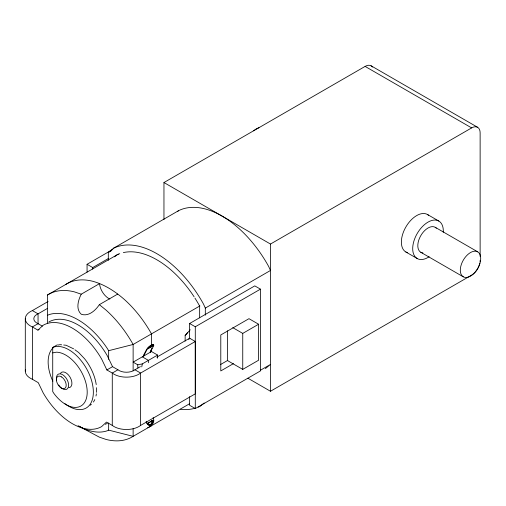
<?xml version="1.0" encoding="UTF-8"?>
<svg xmlns="http://www.w3.org/2000/svg" width="506" height="506" viewBox="0 0 506 506"><rect width="100%" height="100%" fill="white"/><g stroke="black" fill="none" stroke-linecap="round" stroke-linejoin="round"><path stroke-width="0.76" d="M25.3 371.1L25.3 318.761M156.816 357.166L189.623 338.223L195.291 341.493L195.291 393.839L140.611 425.407A17.71 10.221 0 0 1 112.275 425.407L106.507 422.074L101.636 426.59A58.5 33.775 60 0 1 43.136 392.814L38.273 382.681L32.384 379.279L32.384 326.939A17.71 10.221 0 0 1 32.384 310.583L48.102 301.506M140.611 425.407L140.611 373.061L134.944 369.791A10.626 6.135 0 0 1 117.942 369.791L112.275 373.061L112.275 425.407M109.846 299.014A12.979 7.495 60 0 1 99.783 285.441L99.587 283.594L81.226 294.195C78.247 300.121 75.527 309.052 81.245 314.239C88.639 316.832 95.583 310.355 99.353 304.656L117.715 294.062M150.605 350.759L151.977 348.16M185.658 334.782L187.707 332.417M185.145 335.642L190.243 329.754M42.34 326.142L38.051 323.663L32.384 326.939L37.906 330.121L43.136 325.269A58.5 33.775 60 0 1 101.636 359.039L106.874 369.943L112.275 373.061A17.71 10.221 0 0 0 140.611 373.061L195.291 341.493M108.309 260.369L108.309 252.469L113.439 248.282L178.599 210.66A90.157 52.048 60 0 1 268.692 266.529L270.482 270.47L205.316 308.091L205.316 315.194M114.59 256.839L117.038 254.841A82.674 47.728 60 0 1 119.739 253.677M177.461 211.59L178.599 210.66M204.177 402.997L200.193 406.255A90.157 52.048 60 0 1 198.124 407.178M265.353 368.634L270.482 364.44L260.299 370.322M147.638 423.269L153.122 420.265A3.909 2.998 -87.8 0 1 151.623 423.92A3.909 2.998 -87.8 0 1 148.473 423.876L147.638 423.269L148.195 423.87A3.909 2.998 -87.8 0 0 151.345 423.908A3.909 2.998 -87.8 0 0 152.844 420.252M147.916 423.282L153.122 420.265M163.957 219.541L163.957 182.54L365.111 66.406A12.017 6.939 -60 0 1 372.467 67.064M87.064 272.152L87.064 264.29L112.857 249.395M108.309 252.469L111.706 250.508M87.064 264.29L92.731 267.56L108.341 258.547M47.456 323.277L47.456 295.011L118.322 254.094M47.621 308.325L38.051 313.853L32.384 310.583M37.906 330.121L39.164 329.393M52.725 352.891L56.343 352.189A30.252 17.47 60 0 1 87.159 393.738A30.252 17.47 60 0 1 53.933 393.491L52.725 391.574L52.725 347.47L57.317 344.82M163.957 182.54L270.482 244.044L471.636 127.904A12.017 6.939 -60 0 1 480.131 132.812L480.131 256.46M199.902 305.921L133.129 344.472L108.651 350.69L107.348 348.552A66.311 38.285 60 0 0 48.759 314.726L47.456 315.358M106.874 369.943L112.541 366.673L117.942 369.791M189.623 338.444L189.623 323.505L254.784 285.884L260.451 289.154L260.451 370.936L195.291 408.557L189.623 405.287L189.623 396.641M152.799 345.2A3.909 1.094 -41.9 0 1 152.844 345.509L147.638 348.507L148.195 347.856A3.909 1.094 -41.9 0 1 152.186 345.048M153.122 345.819L147.916 348.817L148.473 348.166A3.909 1.094 -41.9 0 1 151.623 345.668A3.909 1.094 -41.9 0 1 153.122 345.819L152.844 345.509M157.606 355.073L151.49 351.543L133.129 362.138L137.721 364.788L142.306 363.909L157.606 355.073L157.606 358.216M189.623 323.505L195.291 326.775L260.451 289.154M134.944 369.791L140.409 366.635M188.561 339.324L189.927 338.539M232.766 327.635L242.747 333.397L258.61 324.238L258.61 360.221L242.747 369.386L227.447 360.55L227.447 330.823M220.452 364.586L227.789 360.354M233.456 363.624L220.787 370.936L220.787 334.953L248.977 318.679L258.61 324.238M189.674 403.693L133.129 436.336A83.661 48.304 60 0 1 106.064 439.436L99.372 437.159L92.642 433.579A13.757 0.392 27.8 0 0 83.983 428.955L79.233 426.21M247.946 378.248L270.482 391.258L471.636 275.125A12.017 6.939 -60 0 0 479.846 263.107M133.129 428.658L133.129 436.336L108.651 430.125L107.348 430.751A66.311 38.285 60 0 1 78.05 425.704M61.637 344.814L60.265 344.675A34.294 19.797 60 0 0 57.988 345.086M63.699 345.016L66.109 345.256L73.642 348.843M81.226 294.195L74.515 291.911A83.661 48.304 60 0 0 47.456 295.011M371.119 65.812L477.645 127.31M365.111 66.406L471.636 127.904M427.488 214.512L438.822 221.052M435.217 227.295L477.715 251.836A14.421 8.33 -60 0 1 473.142 274.176A14.421 8.33 -60 0 1 460.65 266.966A14.421 8.33 -60 0 1 477.715 251.836M420.79 252.279L463.287 276.82M405.85 251.982L417.184 258.528M142.306 356.838L148.429 360.373L148.429 362.726M74.901 349.76L78.664 352.505L84.515 358.678A34.294 19.797 60 0 1 96.229 384.585M99.353 304.656L106.064 310.121A83.661 48.304 60 0 1 133.129 344.472L133.129 370.778M112.541 366.673L107.304 355.769A58.5 33.775 60 0 0 48.804 321.993M205.316 308.091L203.532 304.15A90.157 52.048 60 0 0 113.439 248.282M153.147 417.577L153.628 419.044A4.782 3.668 -87.8 0 1 151.553 424.939A4.782 3.668 -87.8 0 1 146.892 422.934L146.417 421.466M146.145 421.473L146.62 422.921A4.782 3.668 -87.8 0 0 151.275 424.926M137.721 364.788L137.885 367.938M270.482 244.044L270.482 391.258M242.747 333.397L242.747 369.386M199.649 317.85L199.649 306.067A82.674 47.728 60 0 0 194.936 298.097M195.291 326.775L195.291 408.557M185.145 335.37L185.145 341.139M151.49 346.933L151.49 333.878A83.661 48.304 60 0 0 124.425 299.527C115.241 291.469 104.748 284.6 92.876 281.311A83.661 48.304 60 0 0 65.812 284.41M151.49 349.235L151.49 351.543M151.49 420.359L151.49 425.736A83.661 48.304 60 0 1 147.651 427.772M150.263 351.411L150.263 352.246L153.628 345.864A4.782 1.335 -41.9 0 0 151.553 345.351A4.782 1.335 -41.9 0 0 146.892 349.747L143.533 356.135L143.533 355.301L146.62 349.437A4.782 1.335 -41.9 0 1 150.851 345.301A4.782 1.335 -41.9 0 1 153.514 345.01M108.651 350.69L108.651 359.342M108.651 423.041L108.651 430.125M92.731 267.56L92.731 269.135M38.051 324.004L38.051 313.853A10.626 6.135 0 0 0 38.051 323.663M52.833 381.189A34.294 19.797 60 0 1 52.877 348.039M96.564 387.697A34.294 19.797 60 0 1 96.545 392.308M96.38 393.839A34.294 19.797 60 0 1 95.982 396.015M94.793 399.576A34.294 19.797 60 0 1 93.389 402.055M91.346 404.332A34.294 19.797 60 0 1 90.157 405.236M32.384 379.279A17.71 10.221 0 0 1 25.509 369.525M107.304 423.313A58.5 33.775 60 0 1 105.337 424.306M422.902 252.93A14.421 8.33 -60 0 1 420.486 236.175A14.421 8.33 -60 0 1 436.362 228.212M253.677 130.814A14.421 8.33 -60 0 1 258.952 127.765M195.227 408.19A90.157 52.048 60 0 1 180.579 409.291M123.337 252.602A82.674 47.728 60 0 1 194.095 296.794M56.647 380.272A8.653 4.997 60 0 1 62.763 374.782A8.653 4.997 60 0 1 68.259 387.495A8.653 4.997 60 0 1 58.683 384.984M60.454 373.301A8.653 4.997 60 0 1 70.056 377.16A8.653 4.997 60 0 1 68.974 387.685M141.756 366.869A140.636 81.194 -60 0 1 142.306 363.909M52.725 347.47A34.617 19.987 60 0 1 92.396 383.807A34.617 19.987 60 0 1 64.97 403.693M480.131 260.4A12.017 6.939 -60 0 1 480.061 261.722M407.678 252.734A21.638 12.492 -60 0 1 405.572 227.498A21.638 12.492 -60 0 1 428.557 215.265M429.145 256.751A21.638 12.492 -60 0 1 412.706 249.06A21.638 12.492 -60 0 1 428.386 221.913A21.638 12.492 -60 0 1 443.262 232.298M61.643 376.964L60.366 376.319A6.926 3.997 60 0 0 56.419 379.936A6.926 3.997 60 0 0 60.967 387.855L62.244 388.5A6.926 3.997 60 0 0 66.191 384.883A6.926 3.997 60 0 0 61.643 376.964"/></g></svg>
